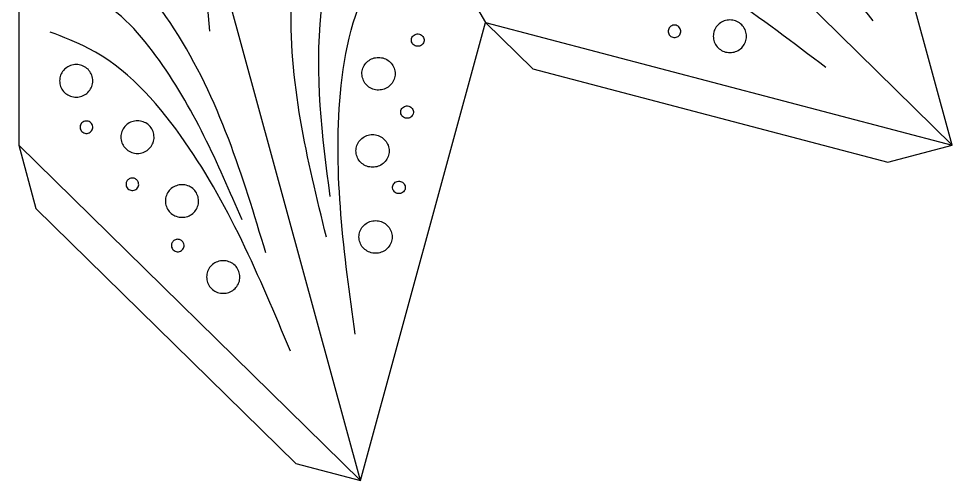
# Model space of a CAD drawing. Extents: x 17 to 783, y 102 to 1129.
# Drawn here: x 17 to 783, y 102 to 481 of the extents above; entities that cross this region are included whole.
import ezdxf

# ---------------------------------------------------------------- set-up
doc = ezdxf.new("R2010")
doc.units = 0
doc.layers.add('Layer_1', color=7, linetype='CONTINUOUS')

msp = doc.modelspace()

# ---------------------------------------------------------------- linework, layer by layer
at = {"layer": 'Layer_1', "color": 5}
for p, q in [((17.162827, 1128.851093), (17.156923, 377.058841)), ((297.418502, 101.882525), (17.162827, 1128.851093)), ((17.162827, 1128.851093), (400.001343, 477.780351)), ((782.845806, 377.058785), (17.162827, 1128.851093)), ((782.845806, 377.058785), (680.262944, 752.956626)), ((297.418502, 101.882525), (400.001343, 477.780351)), ((400.001343, 477.780351), (438.79673, 439.689216)), ((400.001343, 477.780351), (782.845806, 377.058785)), ((438.79673, 439.689216), (729.848915, 363.116953)), ((17.156923, 377.058841), (31.357173, 325.025165)), ((17.156923, 377.058841), (297.418502, 101.882525)), ((729.848915, 363.116953), (782.845806, 377.058785)), ((31.357173, 325.025165), (244.422103, 115.826067)), ((244.422103, 115.826067), (297.418502, 101.882525))]:
    msp.add_line(p, q, dxfattribs=at)
at = {"layer": 'Layer_1', "color": 7}
for p, q in [((610.091311, 475.824222), (610.091311, 475.824222)), ((558.670629, 474.021019), (558.670629, 474.021019)), ((339.393764, 461.85566), (339.393764, 461.85566)), ((77.537787, 433.224279), (77.537787, 433.224279)), ((299.111496, 432.118087), (299.111496, 432.118087)), ((330.640883, 402.793394), (330.640883, 402.793394)), ((77.754136, 393.021593), (77.754136, 393.021593)), ((127.783159, 387.043775), (127.783159, 387.043775)), ((294.211627, 368.789711), (294.211627, 368.789711)), ((115.411196, 346.169194), (115.411196, 346.169194)), ((323.982473, 340.982333), (323.982473, 340.982333)), ((164.275921, 334.605275), (164.275921, 334.605275)), ((152.654196, 295.908036), (152.654196, 295.908036)), ((296.68164, 298.160329), (296.68164, 298.160329)), ((198.104076, 272.225823), (198.104076, 272.225823))]:
    msp.add_line(p, q, dxfattribs=at)
at = {"layer": 'Layer_1', "color": 1}
for points, knots in [([(718.045741, 478.933262), (676.964526, 530.947697), (614.645007, 609.85273), (576.437626, 720.938885), (583.780959, 766.14083), (585.591445, 777.285294)], [0, 0, 0, 0, 199.070623, 301.98682, 335.663586, 335.663586, 335.663586, 335.663586]), ([(173.987385, 470.574237), (168.413492, 537.290605), (161.33777, 621.983022), (58.534403, 688.605142), (41.999213, 663.333555), (36.302267, 654.626618)], [0, 0, 0, 0, 197.502227, 250.717197, 278.688774, 278.688774, 278.688774, 278.688774]), ([(269.540449, 301.571819), (253.864858, 365.323503), (230.805019, 459.106475), (249.367458, 574.396642), (280.640391, 602.112533), (288.329786, 608.927321)], [0, 0, 0, 0, 198.231568, 291.611837, 322.058399, 322.058399, 322.058399, 322.058399]), ([(679.08865, 440.683086), (625.91573, 481.089822), (545.005682, 542.574331), (432.549935, 579.710239), (386.572725, 572.511155), (375.223055, 570.73403)], [0, 0, 0, 0, 200.506998, 305.099486, 339.381166, 339.381166, 339.381166, 339.381166]), ([(272.588259, 334.721088), (266.248068, 384.522661), (256.80757, 458.676842), (274.861177, 544.986889), (297.91577, 568.249563), (303.45577, 573.839564)], [0, 0, 0, 0, 151.404437, 225.440106, 248.858156, 248.858156, 248.858156, 248.858156]), ([(219.871856, 288.504642), (200.881219, 351.529393), (172.891751, 444.418813), (98.41687, 534.672624), (57.212071, 543.329793), (47.082088, 545.458112)], [0, 0, 0, 0, 198.668699, 292.809097, 323.497631, 323.497631, 323.497631, 323.497631]), ([(293.178597, 221.920547), (284.083179, 287.234819), (270.257862, 386.514531), (293.923138, 501.226068), (323.161057, 536.572068), (330.402613, 545.326454)], [0, 0, 0, 0, 197.965929, 300.91433, 334.8066, 334.8066, 334.8066, 334.8066]), ([(200.35144, 315.716497), (180.42258, 362.022446), (150.704786, 431.073597), (91.307903, 496.692819), (59.495349, 505.523435), (51.850691, 507.64546)], [0, 0, 0, 0, 151.98897, 226.645028, 250.259825, 250.259825, 250.259825, 250.259825]), ([(239.962235, 207.919997), (214.510218, 269.028157), (175.762794, 362.057472), (97.058297, 449.448225), (53.763149, 465.696823), (43.034058, 469.723433)], [0, 0, 0, 0, 198.689409, 302.47908, 336.673239, 336.673239, 336.673239, 336.673239])]:
    msp.add_open_spline(points, degree=3, knots=knots, dxfattribs=at)
at = {"layer": 'Layer_1', "color": 7}
for points, knots in [([(558.670629, 474.021019), (559.055975, 473.557024), (559.819321, 472.637882), (560.272911, 470.864374), (560.11984, 469.065888), (559.335828, 467.424494), (558.033694, 466.148961), (556.366984, 465.385938), (554.536453, 465.230575), (552.762135, 465.696304), (551.252985, 466.729605), (550.195519, 468.211471), (549.717291, 469.959776), (549.876978, 471.765031), (550.659327, 473.404724), (551.961459, 474.680254), (553.629869, 475.445017), (555.45359, 475.593413), (557.25316, 475.153514), (558.196617, 474.399734), (558.670629, 474.021019)], [0, 0, 0, 0, 1.790591, 3.547041, 5.327018, 7.112686, 8.883228, 10.689997, 12.502373, 14.286897, 16.088787, 17.879378, 19.635827, 21.415804, 23.201473, 24.972015, 26.778784, 28.59116, 30.375684, 32.177574, 32.177574, 32.177574, 32.177574]), ([(610.091311, 475.824222), (611.102846, 474.606236), (613.106627, 472.193488), (614.2973, 467.53803), (613.895491, 462.817004), (611.83746, 458.508344), (608.419356, 455.160071), (604.044244, 453.157135), (599.239099, 452.749307), (594.581515, 453.971847), (590.619997, 456.684262), (587.844149, 460.574159), (586.5888, 465.16346), (587.00798, 469.902255), (589.061645, 474.206449), (592.479742, 477.554715), (596.859316, 479.562215), (601.646585, 479.951757), (606.370457, 478.797022), (608.847029, 476.818349), (610.091311, 475.824222)], [0, 0, 0, 0, 4.700302, 9.310981, 13.98342, 18.6708, 23.318473, 28.06124, 32.818727, 37.503103, 42.233063, 46.933366, 51.544044, 56.216484, 60.903863, 65.551537, 70.294304, 75.05179, 79.736166, 84.466127, 84.466127, 84.466127, 84.466127]), ([(339.393764, 461.85566), (339.61143, 461.294922), (340.044917, 460.178197), (341.382732, 458.911823), (343.039712, 458.146302), (344.872868, 457.991612), (346.646491, 458.457164), (348.155828, 459.490512), (349.213241, 460.972367), (349.691492, 462.720667), (349.531766, 464.525956), (348.74955, 466.165518), (347.446924, 467.441537), (345.780394, 468.204441), (343.949642, 468.359789), (342.176018, 467.894237), (340.664303, 466.860237), (339.616303, 465.380962), (339.103297, 463.623136), (339.296513, 462.447426), (339.393764, 461.85566)], [0, 0, 0, 0, 1.785669, 3.556211, 5.362979, 7.175355, 8.95988, 10.761769, 12.552361, 14.30881, 16.088787, 17.874455, 19.644998, 21.451766, 23.264142, 25.048666, 26.850556, 28.641148, 30.397597, 32.177574, 32.177574, 32.177574, 32.177574]), ([(299.111496, 432.118087), (299.682868, 430.64615), (300.820772, 427.714745), (304.332537, 424.390514), (308.682109, 422.381022), (313.494142, 421.974962), (318.149902, 423.197034), (322.111912, 425.909574), (324.887622, 429.799443), (326.143031, 434.388729), (325.723748, 439.127613), (323.670434, 443.431464), (320.251039, 446.781013), (315.8764, 448.783634), (311.070675, 449.191423), (306.414911, 447.96935), (302.44666, 445.2551), (299.695659, 441.372003), (298.34902, 436.757711), (298.856212, 433.671473), (299.111496, 432.118087)], [0, 0, 0, 0, 4.68738, 9.335053, 14.07782, 18.835307, 23.519683, 28.249643, 32.949945, 37.560624, 42.233063, 46.920443, 51.568117, 56.310883, 61.06837, 65.752746, 70.482706, 75.183009, 79.793687, 84.466127, 84.466127, 84.466127, 84.466127]), ([(77.537787, 433.224279), (77.793071, 431.670893), (78.300264, 428.584655), (76.953624, 423.970362), (74.202623, 420.087266), (70.234372, 417.373016), (65.578608, 416.150942), (60.772884, 416.558731), (56.398244, 418.561353), (52.97885, 421.910902), (50.925535, 426.214753), (50.506252, 430.953636), (51.761661, 435.542922), (54.537371, 439.432792), (58.499381, 442.145331), (63.155141, 443.367404), (67.967174, 442.961343), (72.316746, 440.951851), (75.828511, 437.627621), (76.966415, 434.696216), (77.537787, 433.224279)], [0, 0, 0, 0, 4.672439, 9.283118, 13.98342, 18.713381, 23.397757, 28.155243, 32.89801, 37.545684, 42.233063, 46.905503, 51.516181, 56.216484, 60.946444, 65.63082, 70.388307, 75.131073, 79.778747, 84.466127, 84.466127, 84.466127, 84.466127]), ([(330.640883, 402.793394), (330.858549, 402.232656), (331.292036, 401.11593), (332.629851, 399.849557), (334.286831, 399.084036), (336.119987, 398.929346), (337.89361, 399.394898), (339.402947, 400.428246), (340.46036, 401.910101), (340.938611, 403.658401), (340.778885, 405.46369), (339.99667, 407.103252), (338.694043, 408.379271), (337.027514, 409.142174), (335.196761, 409.297523), (333.423137, 408.831971), (331.911422, 407.797971), (330.863422, 406.318696), (330.350416, 404.56087), (330.543632, 403.38516), (330.640883, 402.793394)], [0, 0, 0, 0, 1.785669, 3.556211, 5.362979, 7.175355, 8.95988, 10.761769, 12.552361, 14.30881, 16.088787, 17.874455, 19.644998, 21.451766, 23.264142, 25.048666, 26.850556, 28.641148, 30.397597, 32.177574, 32.177574, 32.177574, 32.177574]), ([(77.754136, 393.021593), (77.851386, 392.429827), (78.044603, 391.254117), (77.531597, 389.496292), (76.483597, 388.017017), (74.971882, 386.983017), (73.198258, 386.517465), (71.367505, 386.672813), (69.700976, 387.435717), (68.398349, 388.711735), (67.616134, 390.351297), (67.456407, 392.156587), (67.934658, 393.904886), (68.992072, 395.386741), (70.501409, 396.42009), (72.275032, 396.885641), (74.108188, 396.730951), (75.765167, 395.965431), (77.102983, 394.699057), (77.53647, 393.582331), (77.754136, 393.021593)], [0, 0, 0, 0, 1.779977, 3.536426, 5.327018, 7.128907, 8.913432, 10.725807, 12.532576, 14.303118, 16.088787, 17.868764, 19.625213, 21.415804, 23.217694, 25.002218, 26.814594, 28.621363, 30.391905, 32.177574, 32.177574, 32.177574, 32.177574]), ([(127.783159, 387.043775), (128.038443, 385.490389), (128.545636, 382.404151), (127.198996, 377.789859), (124.447995, 373.906762), (120.479745, 371.192512), (115.82398, 369.970439), (111.018256, 370.378228), (106.643617, 372.380849), (103.224222, 375.730398), (101.170907, 380.034249), (100.751625, 384.773133), (102.007033, 389.362419), (104.782743, 393.252288), (108.744754, 395.964828), (113.400513, 397.1869), (118.212546, 396.78084), (122.562119, 394.771348), (126.073883, 391.447117), (127.211787, 388.515712), (127.783159, 387.043775)], [0, 0, 0, 0, 4.672439, 9.283118, 13.98342, 18.713381, 23.397757, 28.155243, 32.89801, 37.545684, 42.233063, 46.905503, 51.516181, 56.216484, 60.946444, 65.63082, 70.388307, 75.131073, 79.778747, 84.466127, 84.466127, 84.466127, 84.466127]), ([(294.211627, 368.789711), (294.782999, 367.317774), (295.920903, 364.386368), (299.432668, 361.062138), (303.78224, 359.052646), (308.594273, 358.646585), (313.250033, 359.868658), (317.212043, 362.581197), (319.987753, 366.471067), (321.243162, 371.060353), (320.823879, 375.799237), (318.770565, 380.103087), (315.35117, 383.452636), (310.976531, 385.455258), (306.170806, 385.863047), (301.515042, 384.640974), (297.546791, 381.926724), (294.79579, 378.043627), (293.449151, 373.429335), (293.956343, 370.343096), (294.211627, 368.789711)], [0, 0, 0, 0, 4.68738, 9.335053, 14.07782, 18.835307, 23.519683, 28.249643, 32.949945, 37.560624, 42.233063, 46.920443, 51.568117, 56.310883, 61.06837, 65.752746, 70.482706, 75.183009, 79.793687, 84.466127, 84.466127, 84.466127, 84.466127]), ([(115.411196, 346.169194), (115.508447, 345.577428), (115.701664, 344.401718), (115.188658, 342.643893), (114.140657, 341.164616), (112.628945, 340.130622), (110.855312, 339.665049), (109.024589, 339.820475), (107.357954, 340.583091), (106.055714, 341.860166), (105.141844, 343.767533), (105.143978, 346.241179), (106.557528, 348.630213), (108.997154, 350.012202), (111.778736, 349.999212), (114.288894, 348.651513), (115.034487, 347.002403), (115.411196, 346.169194)], [0, 0, 0, 0, 1.779977, 3.536426, 5.327018, 7.128907, 8.913432, 10.725807, 12.532576, 14.303118, 16.088787, 18.755387, 21.354933, 24.058476, 26.774354, 29.397809, 32.076916, 32.076916, 32.076916, 32.076916]), ([(164.275921, 334.605275), (164.531205, 333.051889), (165.038398, 329.965651), (163.691758, 325.351359), (160.940757, 321.468262), (156.972506, 318.754012), (152.316742, 317.531938), (147.511018, 317.939728), (143.136379, 319.942349), (139.716984, 323.291898), (137.663669, 327.595749), (137.244387, 332.334633), (138.499795, 336.923919), (141.275505, 340.813788), (145.237515, 343.526328), (149.893275, 344.7484), (154.705308, 344.34234), (159.05488, 342.332847), (162.566645, 339.008617), (163.704549, 336.077212), (164.275921, 334.605275)], [0, 0, 0, 0, 4.672439, 9.283118, 13.98342, 18.713381, 23.397757, 28.155243, 32.89801, 37.545684, 42.233063, 46.905503, 51.516181, 56.216484, 60.946444, 65.63082, 70.388307, 75.131073, 79.778747, 84.466127, 84.466127, 84.466127, 84.466127]), ([(323.982473, 340.982333), (324.200139, 340.421595), (324.633626, 339.304869), (325.971441, 338.038495), (327.628421, 337.272974), (329.461577, 337.118285), (331.2352, 337.583836), (332.744537, 338.617184), (333.801951, 340.09904), (334.280201, 341.847339), (334.120475, 343.652628), (333.33826, 345.292191), (332.035633, 346.568209), (330.369104, 347.331113), (328.538351, 347.486461), (326.764727, 347.020909), (325.253012, 345.986909), (324.205012, 344.507634), (323.692006, 342.749808), (323.885222, 341.574099), (323.982473, 340.982333)], [0, 0, 0, 0, 1.785669, 3.556211, 5.362979, 7.175355, 8.95988, 10.761769, 12.552361, 14.30881, 16.088787, 17.874455, 19.644998, 21.451766, 23.264142, 25.048666, 26.850556, 28.641148, 30.397597, 32.177574, 32.177574, 32.177574, 32.177574]), ([(296.68164, 298.160329), (297.253012, 296.688392), (298.390916, 293.756987), (301.902681, 290.432757), (306.252253, 288.423264), (311.064286, 288.017204), (315.720046, 289.239276), (319.682056, 291.951816), (322.457766, 295.841685), (323.713175, 300.430971), (323.293892, 305.169855), (321.240578, 309.473706), (317.821183, 312.823255), (313.446544, 314.825876), (308.640819, 315.233666), (303.985055, 314.011592), (300.016804, 311.297342), (297.265803, 307.414245), (295.919164, 302.799953), (296.426356, 299.713715), (296.68164, 298.160329)], [0, 0, 0, 0, 4.68738, 9.335053, 14.07782, 18.835307, 23.519683, 28.249643, 32.949945, 37.560624, 42.233063, 46.920443, 51.568117, 56.310883, 61.06837, 65.752746, 70.482706, 75.183009, 79.793687, 84.466127, 84.466127, 84.466127, 84.466127]), ([(152.654196, 295.908036), (152.751446, 295.31627), (152.944663, 294.14056), (152.431657, 292.382735), (151.383656, 290.903458), (149.871944, 289.869464), (148.098312, 289.403891), (146.267588, 289.559317), (144.600953, 290.321933), (143.298713, 291.599008), (142.384843, 293.506375), (142.386977, 295.980021), (143.800527, 298.369055), (146.240153, 299.751044), (149.021735, 299.738054), (151.531894, 298.390355), (152.277486, 296.741245), (152.654196, 295.908036)], [0, 0, 0, 0, 1.779977, 3.536426, 5.327018, 7.128907, 8.913432, 10.725807, 12.532576, 14.303118, 16.088787, 18.755387, 21.354933, 24.058476, 26.774354, 29.397809, 32.076916, 32.076916, 32.076916, 32.076916]), ([(198.104076, 272.225823), (198.35936, 270.672437), (198.866552, 267.586199), (197.519913, 262.971906), (194.768912, 259.08881), (190.800661, 256.37456), (186.144897, 255.152486), (181.339172, 255.560275), (176.964533, 257.562897), (173.545138, 260.912446), (171.491824, 265.216297), (171.072541, 269.955181), (172.32795, 274.544466), (175.10366, 278.434336), (179.06567, 281.146875), (183.72143, 282.368948), (188.533463, 281.962888), (192.883035, 279.953395), (196.3948, 276.629165), (197.532704, 273.69776), (198.104076, 272.225823)], [0, 0, 0, 0, 4.672439, 9.283118, 13.98342, 18.713381, 23.397757, 28.155243, 32.89801, 37.545684, 42.233063, 46.905503, 51.516181, 56.216484, 60.946444, 65.63082, 70.388307, 75.131073, 79.778747, 84.466127, 84.466127, 84.466127, 84.466127])]:
    msp.add_open_spline(points, degree=3, knots=knots, dxfattribs=at)

doc.saveas('drawing.dxf')
